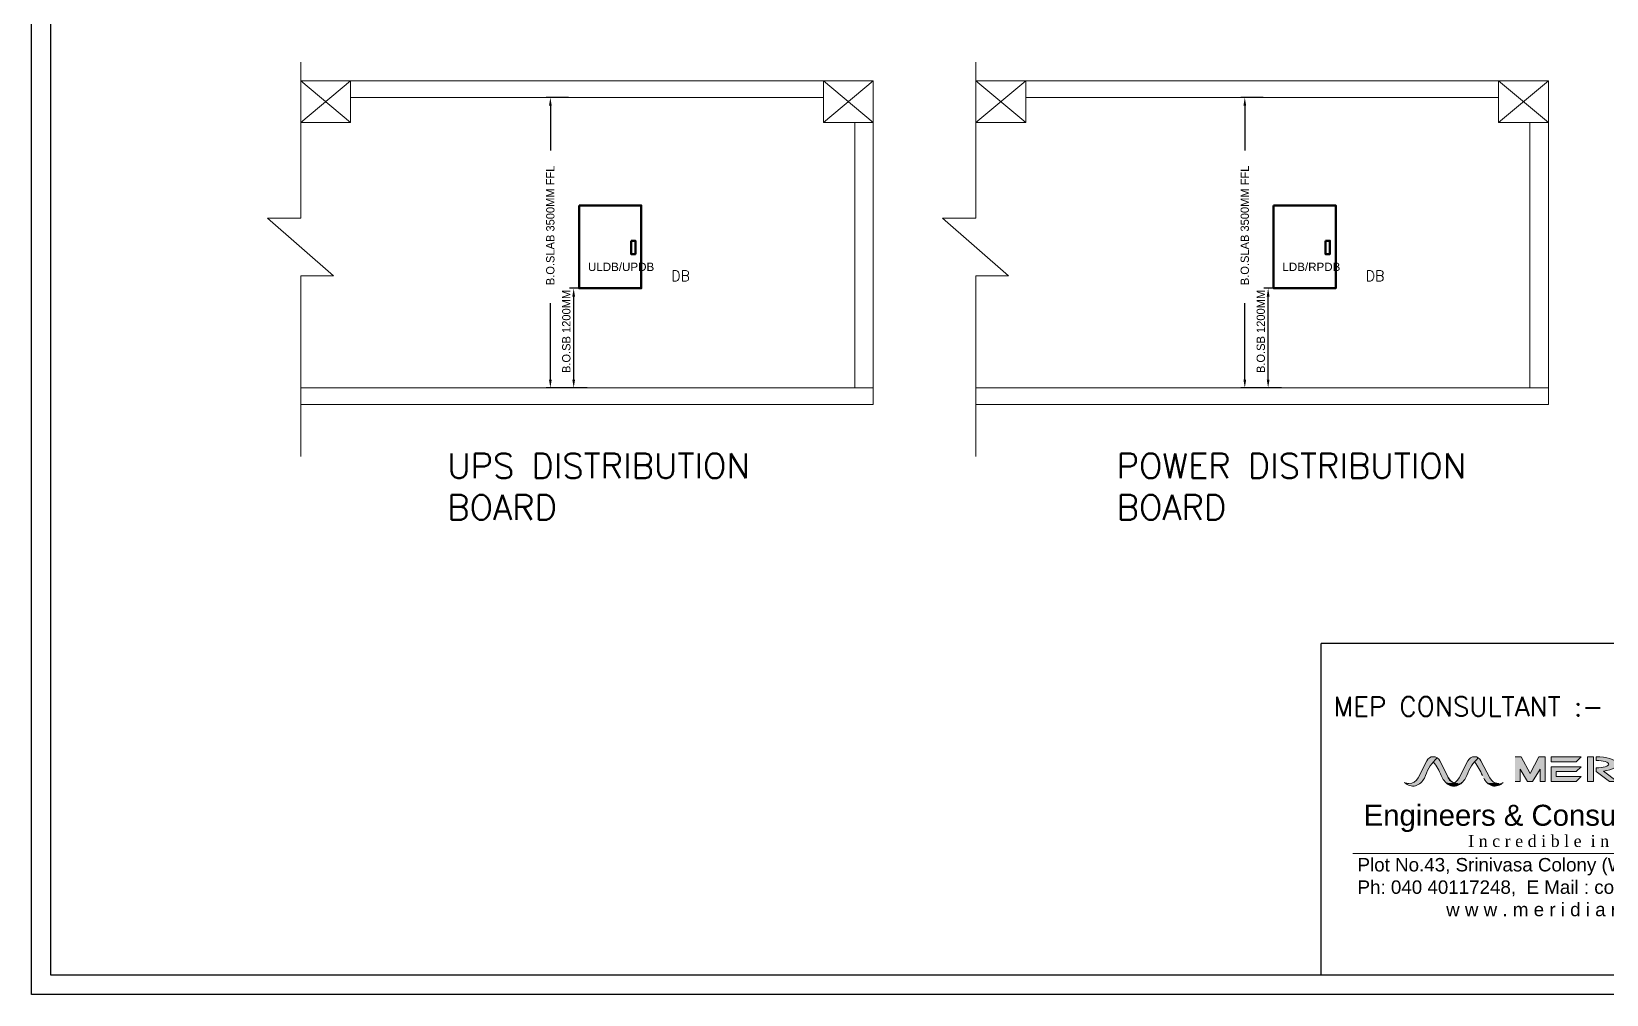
# Model space of a CAD drawing. Header units: millimetres. Extents: x 1327414 to 2124380, y -346496 to -91575.
# Drawn here: x 1461585 to 1480584, y -266962 to -255351 of the extents above; entities that cross this region are included whole.
import ezdxf

# ---------------------------------------------------------------- set-up
doc = ezdxf.new("R2010")
doc.units = ezdxf.units.MM
doc.header["$LTSCALE"] = 600
doc.header["$MEASUREMENT"] = 0
doc.header["$PDMODE"] = 35
doc.linetypes.add('Hidden 2mm', pattern=[3, 2, -0.9999999999999999])
for name, color, linetype, lineweight in [('AHU-N Ducting', 30, 'Continuous', 0), ('DIM', 7, 'Continuous', 0), ('ELE-CONDUIT', 5, 'Continuous', 30), ('ELE. DB', 1, 'Continuous', 9), ('ELE.DB', 1, 'Continuous', 20), ('FURNITURE WALL', 8, 'Continuous', 0), ('MEP_HVAC_RA_DUCT', 1, 'Continuous', 9)]:
    doc.layers.add(name, color=color, linetype=linetype, lineweight=lineweight)
doc.layers.add('TEXT', color=6, linetype='Continuous')
doc.styles.add('ARIAL', font='')
doc.styles.add('Century', font='')
doc.styles.add('IRFAN', font='romans.shx')
doc.styles.get("Standard").update_dxf_attribs({"font": ''})
doc.styles.get('ARIAL').set_extended_font_data('Arial')
doc.styles.get('Century').set_extended_font_data('Century Gothic')
doc.styles.get('Standard').set_extended_font_data('Stylus BT')
doc.dimstyles.new('AR-BRICK WORK', dxfattribs={"dimscale": 100, "dimtxt": 1, "dimasz": 1, "dimexe": 0.5, "dimexo": 0, "dimgap": 0.25, "dimtad": 0, "dimdec": 0, "dimzin": 1, "dimdsep": 46, "dimtxsty": 'Century', "dimblk": 'OBLIQUE', "dimcen": 0, "dimdle": 1, "dimclrd": 8, "dimclre": 8, "dimclrt": 4, "dimadec": 0, "dimazin": 0, "dimtfac": 1, "dimtdec": 0, "dimtofl": 0, "dimtmove": 1, "dimatfit": 3, "dimldrblk": 'ARCHTICK', "dimfxl": 1, "dimtolj": 1, "dimtzin": 1, "dimarcsym": 2})

# ---------------------------------------------------------------- blocks, each defined once
blk = doc.blocks.new('RTT')
at = {"layer": 'ELE-CONDUIT', "color": 1, "lineweight": 50, "ltscale": 10}
for points in [[(-272.3738661855459, 999.9999999999999), (477.9196217751227, 999.9999999999999), (477.9196217751227, 0), (-272.3738661855459, 0)], [(354.5643586222536, 572.5217439780663), (408.1402674072837, 572.5217439780663), (408.1402674072837, 411.5762293693079), (354.5643586222536, 411.5762293693079)]]:
    blk.add_lwpolyline(points, close=True, dxfattribs=at)
blk = doc.blocks.new('*D91')
at = {"layer": 'Defpoints', "color": 0, "transparency": 16777216}
for p in [(1476502.350261183, -258447.4086027519), (1476736.89355001, -258447.4086027519), (1476664.421905959, -259647.408602751)]:
    blk.add_point(p, dxfattribs=at)
at = {"layer": 'DIM', "color": 8, "lineweight": -2, "ltscale": 10, "transparency": 16777216}
for p, q in [((1476736.89355001, -258447.4086027519), (1476452.350261183, -258447.4086027519)), ((1476502.350261183, -259547.408602751), (1476502.350261183, -258547.4086027519)), ((1476664.421905959, -259647.408602751), (1476452.350261183, -259647.408602751))]:
    blk.add_line(p, q, dxfattribs=at)
at = {"layer": 'DIM', "color": 8, "transparency": 16777216}
for points in [[(1476519.01692785, -258547.4086027519), (1476485.683594516, -258547.4086027519), (1476502.350261183, -258447.4086027519)], [(1476485.683594516, -259547.408602751), (1476519.01692785, -259547.408602751), (1476502.350261183, -259647.408602751)]]:
    blk.add_solid(points, dxfattribs=at)
at = {"layer": 'DIM', "color": 7, "lineweight": 50, "transparency": 16777216, "insert": (1476414.057182682, -258967.646834565), "char_height": 100, "attachment_point": 5, "rotation": 90}
blk.add_mtext('\\A1;\\A1;B.O.SB 1200MM', dxfattribs=at)
blk = doc.blocks.new('_ArchTick')
at = {"color": 0, "linetype": 'ByBlock', "const_width": 0.15}
blk.add_lwpolyline([(-0.5, -0.5), (0.5, 0.5)], dxfattribs=at)
blk = doc.blocks.new('*D92')
at = {"layer": 'Defpoints', "color": 0, "transparency": 16777216}
for p in [(1476220.992203759, -256147.408602751), (1476440.903597119, -256147.408602751), (1476594.451653531, -259647.408602751)]:
    blk.add_point(p, dxfattribs=at)
at = {"layer": 'DIM', "color": 8, "lineweight": -2, "ltscale": 10, "transparency": 16777216}
for p, q in [((1476440.903597119, -256147.408602751), (1476170.992203759, -256147.408602751)), ((1476220.992203759, -256247.408602751), (1476220.992203759, -256787.3509617981)), ((1476220.992203759, -259547.408602751), (1476220.992203759, -258627.8271522743)), ((1476594.451653531, -259647.408602751), (1476170.992203759, -259647.408602751))]:
    blk.add_line(p, q, dxfattribs=at)
at = {"layer": 'DIM', "color": 8, "transparency": 16777216}
for points in [[(1476237.658870426, -256247.408602751), (1476204.325537092, -256247.408602751), (1476220.992203759, -256147.408602751)], [(1476204.325537092, -259547.408602751), (1476237.658870426, -259547.408602751), (1476220.992203759, -259647.408602751)]]:
    blk.add_solid(points, dxfattribs=at)
at = {"layer": 'DIM', "color": 7, "lineweight": 50, "transparency": 16777216, "insert": (1476220.992203759, -257707.5890570361), "char_height": 100, "attachment_point": 5, "rotation": 90}
blk.add_mtext('\\A1;\\A1; B.O.SLAB 3500MM FFL', dxfattribs=at)
blk = doc.blocks.new('*D97')
at = {"layer": 'Defpoints', "color": 0, "transparency": 16777216}
for p in [(1468125.162387734, -258447.4086027519), (1468359.705676561, -258447.4086027519), (1468287.234032509, -259647.408602751)]:
    blk.add_point(p, dxfattribs=at)
at = {"layer": 'DIM', "color": 8, "lineweight": -2, "ltscale": 10, "transparency": 16777216}
for p, q in [((1468359.705676561, -258447.4086027519), (1468075.162387734, -258447.4086027519)), ((1468125.162387734, -259547.408602751), (1468125.162387734, -258547.4086027519)), ((1468287.234032509, -259647.408602751), (1468075.162387734, -259647.408602751))]:
    blk.add_line(p, q, dxfattribs=at)
at = {"layer": 'DIM', "color": 8, "transparency": 16777216}
for points in [[(1468141.8290544, -258547.4086027519), (1468108.495721067, -258547.4086027519), (1468125.162387734, -258447.4086027519)], [(1468108.495721067, -259547.408602751), (1468141.8290544, -259547.408602751), (1468125.162387734, -259647.408602751)]]:
    blk.add_solid(points, dxfattribs=at)
at = {"layer": 'DIM', "color": 7, "lineweight": 50, "transparency": 16777216, "insert": (1468036.869309233, -258967.646834565), "char_height": 100, "attachment_point": 5, "rotation": 90}
blk.add_mtext('\\A1;\\A1;B.O.SB 1200MM', dxfattribs=at)
blk = doc.blocks.new('*D98')
at = {"layer": 'Defpoints', "color": 0, "transparency": 16777216}
for p in [(1467843.804330309, -256147.408602751), (1468063.71572367, -256147.408602751), (1468217.263780081, -259647.408602751)]:
    blk.add_point(p, dxfattribs=at)
at = {"layer": 'DIM', "color": 8, "lineweight": -2, "ltscale": 10, "transparency": 16777216}
for p, q in [((1468063.71572367, -256147.408602751), (1467793.804330309, -256147.408602751)), ((1467843.804330309, -256247.408602751), (1467843.804330309, -256787.3509617981)), ((1467843.804330309, -259547.408602751), (1467843.804330309, -258627.8271522743)), ((1468217.263780081, -259647.408602751), (1467793.804330309, -259647.408602751))]:
    blk.add_line(p, q, dxfattribs=at)
at = {"layer": 'DIM', "color": 8, "transparency": 16777216}
for points in [[(1467860.470996976, -256247.408602751), (1467827.137663642, -256247.408602751), (1467843.804330309, -256147.408602751)], [(1467827.137663642, -259547.408602751), (1467860.470996976, -259547.408602751), (1467843.804330309, -259647.408602751)]]:
    blk.add_solid(points, dxfattribs=at)
at = {"layer": 'DIM', "color": 7, "lineweight": 50, "transparency": 16777216, "insert": (1467843.804330309, -257707.5890570361), "char_height": 100, "attachment_point": 5, "rotation": 90}
blk.add_mtext('\\A1;\\A1; B.O.SLAB 3500MM FFL', dxfattribs=at)
blk = doc.blocks.new('FERE')
at = {"layer": 'ELE.DB', "color": 3, "lineweight": 50, "ltscale": 10}
for points in [[(-375.1467440207489, 499.999999945634), (375.1467439397238, 499.999999945634), (375.1467439397238, -500.000000054366), (-375.1467440207489, -500.000000054366)], [(251.7914807870984, 72.5217439236585), (305.367389571853, 72.5217439236585), (305.367389571853, -88.42377068509813), (251.7914807870984, -88.42377068509813)]]:
    blk.add_lwpolyline(points, close=True, dxfattribs=at)
blk = doc.blocks.new('MECS')
at = {"layer": 'AHU-N Ducting', "lineweight": 0}
for color, points in [(160, [(0.5134121462452396, 0.9090535810691411, -0.2553419212210949), (0.5145768996701445, 0.912287291370199, -0.04684726477479713), (0.5216573496010881, 0.9294547023055619, -0.0266540477767965), (0.5336342063745128, 0.9523017867876555, -0.06718534236503344), (0.5556565003610188, 0.9834757225398514, -0.02764109542233903), (0.5738745622465666, 1.003062886091293), (0.5766256133007953, 1.006020680794153, 0.1721363590096927), (0.5505140324168423, 1.011612092831704, 0.2473140975325899), (0.5199152673609156, 0.990002997602848), (0.4721895616269332, 0.8959762340672447, -0.01800133279282137), (0.4702329186293511, 0.8924425501871536, -0.0319182612438929), (0.4661593275680615, 0.8865579408482758, -0.1070633264031905), (0.4578792062891825, 0.878103115775042, -0.06872213656597184), (0.4448145115283366, 0.8700396566532579, -0.1100815216467921), (0.4328884929311516, 0.8662964673627914, -0.04816773781383483), (0.4221518354338086, 0.8652597410154012, -0.2553419212163173), (0.4220358712937212, 0.8652596211915509, -0.1055217205860978), (0.4103804133107057, 0.8664834367568037, -0.05287384099970888), (0.3991274403419439, 0.8701487347559893, 0.0505486080439634), (0.4093426809361326, 0.8618595423592463, 0.1587901785350478), (0.4483361824497781, 0.8512470793146013, 0.02557253404743324), (0.4549705379184891, 0.8519151542827459, 0.05690113489080228), (0.4703863626932994, 0.8580222609840502, 0.0761280745923816), (0.4928284065502248, 0.8754018488679505, 0.05635508372328828), (0.5070302214118503, 0.8948318576810209)]), (150, [(0.5738745622465666, 1.003062886091293), (0.5556565003610187, 0.9834757225398514, -0.08871706839119002), (0.5985678696283647, 0.909053581069051), (0.606061486380822, 0.89483185768066, 0.0908047400681293), (0.6258840872999482, 0.8691652436534564, 0.09462166198594976), (0.6465687088664405, 0.8652597410154012, 0.09762620718751994), (0.6678649370783271, 0.8694578930597028, -0.1798615287096684), (0.6391234390957357, 0.8959762340672447), (0.5913977333575124, 0.9900029976114197, 0.1368225701357631), (0.5768519750966854, 1.005880687949675, 0.004232813224578386)]), (160, [(0.7385117872205167, 0.909053581069051, -0.2553419212210942), (0.7396765406437975, 0.9122872913701989, -0.04684726481615809), (0.7467569905745608, 0.9294547023055619, -0.02665404768153145), (0.7587338473479852, 0.9523017867876555, -0.06718534234561138), (0.7807561413347619, 0.9834757225398514, -0.02764109536567368), (0.7989742032197685, 1.003062886091293), (0.8017252542742679, 1.006020680794153, 0.1721363590409367), (0.7756136733902246, 1.011612092831704, 0.2473140974765855), (0.745014908334659, 0.990002997602848), (0.6972892026003155, 0.8959762340672448, -0.01800133322272931), (0.6953325596030944, 0.8924425501871536, -0.03191826041987842), (0.6912589685412633, 0.8865579408482758, -0.1070633264490754), (0.682978847262655, 0.878103115775042, -0.06872213649296112), (0.6699141525020799, 0.8700396566532579, -0.1100815216296278), (0.6579881339048046, 0.8662964673627914, -0.04816773779806645), (0.6472514764075519, 0.8652597410154012, -0.255341921221943), (0.6471355122674645, 0.8652596211915509, -0.1055217205828272), (0.6354800542840878, 0.8664834367568037, -0.05287384108011227), (0.6242270813156874, 0.8701487347559893, 0.05054860803605642), (0.6344423219093345, 0.8618595423592463, 0.1587901785338139), (0.6734358234232507, 0.8512470793146013, 0.02557253404859524), (0.6800701788916007, 0.8519151542827459, 0.05690113471568396), (0.6954860036670426, 0.8580222609840502, 0.07612807450989625), (0.717928047523968, 0.8754018488679502, 0.05635508364209714), (0.7321298623846912, 0.8948318576810209)]), (150, [(0.7989742032197685, 1.003062886091293), (0.7807561413347619, 0.9834757225398514, -0.08282162458354507), (0.824217065318585, 0.9090771159288699), (0.8311611273545652, 0.89483185768066, 0.09080474013754147), (0.8509837282734207, 0.8691652436534564, 0.09462166197700475), (0.8716683498401837, 0.8652597410154012, 0.09762620721910173), (0.892964578051529, 0.8694578930597028, -0.1798615287170576), (0.8642230800689376, 0.8959762340672447), (0.8164973743309851, 0.9900029976114196, 0.1368225702393618), (0.8019516160670905, 1.005880687950846, 0.004232813225302674)]), (1, [(1.030236444528139, 0.9438043992806316), (1.071119814834754, 0.8756654487700585), (1.098384609470751, 0.8756654487700585), (1.139267979777095, 0.9438043992806316), (1.139267979777095, 0.8756654487700585), (1.166523559981414, 0.8756654487700585), (1.166523559981414, 1.011943349791295), (1.132454084726353, 1.011943349791295), (1.085966086906956, 0.9199812081284943), (1.037050339579422, 1.011943349791295), (1.002980864324091, 1.011943349791295), (1.002980864324091, 0.8756654487700585), (1.030236444528139, 0.8756654487700585)]), (251, [(1.200593035236746, 1.011943349791295), (1.200593035236746, 0.9846877695869755), (1.336870936257982, 0.9846877695869755), (1.364126516462392, 1.011943349791295)]), (251, [(1.200593035236746, 0.9574321893827462), (1.200593035236746, 0.8756654487700585), (1.336870936257982, 0.8756654487700585), (1.364126516462392, 0.9029210289742877), (1.227848615441156, 0.9029210289742877), (1.227848615441156, 0.930176609178517), (1.336870936257982, 0.930176609178517), (1.364126516462392, 0.9574321893827462)]), (251, [(1.398195991717182, 0.8756654487700585), (1.432265466973055, 0.8756654487700585), (1.432265466973055, 1.011943349791295), (1.398195991717182, 1.011943349791295)]), (251, [(1.629868423453673, 1.011943349791295), (1.59579894819807, 1.011943349791295), (1.59579894819807, 0.8756654487700585), (1.629868423453673, 0.8756654487700585)]), (251, [(1.895610330445043, 1.011943349791295), (1.861540855189982, 1.011943349791295), (1.861540855189982, 0.8756654487700585), (1.895610330445043, 0.8756654487700585)]), (251, [(2.011446546313153, 0.99036134481426), (2.063858128663246, 0.8756654487700585), (2.093213286926021, 0.8756654487700585), (2.038702126517292, 1.011943349791295), (1.984190966108743, 1.011943349791295), (1.955601567173546, 0.9404698524534832), (1.988648066588688, 0.9404698524534832)]), (251, [(2.161352237436324, 0.9589543396937112), (2.243118978049192, 0.8756654487700585), (2.290816243406638, 0.8756654487700585), (2.290816243406638, 1.011943349791295), (2.256746768151036, 1.011943349791295), (2.256746768151036, 0.9240548263224531), (2.168166132487245, 1.011943349791295), (2.127282762180992, 1.011943349791295), (2.127282762180992, 0.8756654487700585), (2.161352237436324, 0.8756654487700585)]), (160, [(0.6891611652876872, 0.8652597410154012, -0.0976262072296877), (0.6678649370783271, 0.869457893059793, -0.09762620719819055), (0.6465687088664405, 0.8652597410154012, -0.09462166198179565), (0.6258840872999482, 0.8691652436534564, 0.08724935658190835), (0.6523345167657667, 0.8526558393570214, 0.254459848768571), (0.7121855603806347, 0.8701487347559893, -0.1060441435256518)]), (150, [(0.9142608062611598, 0.8652597410154012, -0.09762620721835909), (0.892964578051529, 0.8694578930597028, -0.09762620723901515), (0.8716683498401837, 0.8652597410154012, -0.09462166196312137), (0.85098372827315, 0.8691652436534564, 0.08724935651290076), (0.8774341577386077, 0.8526558393570214, 0.2544598487684749), (0.9372852013538366, 0.8701487347559893, -0.1060441435228862)]), (251, [(2.011446546313153, 0.9132142722493442), (2.027431130986065, 0.9404698524534832), (1.94330759580249, 0.9404698524534832), (1.929679805700646, 0.9132142722493442)]), (251, [(1.976193322036766, 0.9132142722493442), (1.944699335091728, 0.9132142722493442), (1.929679805700646, 0.8756654487700585), (1.95903496396306, 0.8756654487699682)])]:
    blk.add_hatch(color=color, dxfattribs=at).paths.add_polyline_path(points)
h = blk.add_hatch(color=251, dxfattribs=at)
edge = h.paths.add_edge_path()
edge.add_ellipse((1.445893257074899, 0.9710599794848609), major_axis=(-0.1158362158680351, 0), ratio=0.3529411764705883, start_angle=110.1798157566864, end_angle=270)
edge.add_line((1.445893257074899, 1.011943349791295), (1.445893257074899, 0.9915016646380779))
edge.add_ellipse((1.445893257074899, 0.9710599794848609), major_axis=(-0.07012065025681041, 0), ratio=0.2915216142222994, start_angle=90, end_angle=270, ccw=False)
edge.add_line((1.445893257074899, 0.9506182943317341), (1.445893257074899, 0.930176609178517))
edge.add_line((1.445893257074899, 0.930176609178517), (1.518865497210324, 0.8756654487699682))
edge.add_line((1.518865497210324, 0.8756654487700585), (1.561729472942829, 0.8756654487700585))
edge.add_line((1.561729472943099, 0.8756654487700585), (1.485852994268342, 0.9326862509446157))
h = blk.add_hatch(color=251, dxfattribs=at)
h.paths.add_polyline_path([(1.663937898709004, 0.8756654487700585), (1.759332429423987, 0.8756654487700586, 1.000000000016551), (1.759332429423987, 1.011943349791295), (1.663937898709004, 1.011943349791295)])
h.paths.add_polyline_path([(1.698007373964065, 0.9846877695869755), (1.751107687934599, 0.9846877695869753, -0.9999999999691073), (1.751107687934599, 0.9029210289742877), (1.698007373964065, 0.9029210289742877)], flags=16)
at = {"layer": 'AHU-N Ducting', "color": 160, "lineweight": 0}
for p, q in [((0.4721895616269332, 0.8959762340671544, -0.004746985392664118), (0.5199152673651564, 0.9900029976114196, -0.004746985392664118)), ((0.6972892026003155, 0.8959762340671544, -0.004746985392664118), (0.7450149083391703, 0.9900029976114196, -0.004746985392664118)), ((0.5070302214118503, 0.8948318576810209, -0.004746985392664118), (0.5134121462455102, 0.909053581069051, -0.004746985392664118)), ((0.7321298623846912, 0.8948318576810209, -0.004746985392664118), (0.7385117872186219, 0.909053581069051, -0.004746985392664118))]:
    blk.add_line(p, q, dxfattribs=at)
at = {"layer": 'AHU-N Ducting', "color": 150, "lineweight": 0}
for p, q in [((0.6391234390957357, 0.8959762340671544, -0.004746985392664118), (0.5913977333575124, 0.9900029976114196, -0.004746985392664118)), ((0.8642230800689376, 0.8959762340671544, -0.004746985392664118), (0.8164973743309851, 0.9900029976114196, -0.004746985392664118)), ((0.6060614863808219, 0.8948318576810209, -0.004746985392664118), (0.5985678696283647, 0.909053581069051, -0.004746985392664118))]:
    blk.add_line(p, q, dxfattribs=at)
at = {"layer": 'AHU-N Ducting', "color": 1, "lineweight": 0}
for p, q in [((1.002980864324091, 1.011943349791205, -0.004746985392664118), (1.037050339579422, 1.011943349791205, -0.004746985392664118)), ((1.037050339579422, 1.011943349791205, -0.004746985392664118), (1.085966086906956, 0.919981208128404, -0.004746985392664118)), ((1.132454084726353, 1.011943349791205, -0.004746985392664118), (1.085966086906956, 0.919981208128404, -0.004746985392664118)), ((1.166523559981414, 1.011943349791205, -0.004746985392664118), (1.132454084726353, 1.011943349791205, -0.004746985392664118)), ((1.134267582426063, 1.011943349791205, -0.004746985392664118), (1.161523162629841, 1.011943349791205, -0.004746985392664118)), ((1.166523559981414, 0.8756654487700585, -0.004746985392664118), (1.166523559981414, 1.011943349791205, -0.004746985392664118)), ((1.030236444528139, 0.8756654487700585, -0.004746985392664118), (1.002980864324091, 0.8756654487700585, -0.004746985392664118)), ((1.030236444528139, 0.9438043992806316, -0.004746985392664118), (1.071119814834754, 0.8756654487700585, -0.004746985392664118)), ((1.030236444528139, 0.8756654487700585, -0.004746985392664118), (1.030236444528139, 0.9438043992806316, -0.004746985392664118)), ((1.030236444528139, 0.8756654487700585, -0.004746985392664118), (1.030236444528139, 0.9438043992806316, -0.004746985392664118)), ((1.071119814834754, 0.8756654487700585, -0.004746985392664118), (1.098384609470751, 0.8756654487700585, -0.004746985392664118)), ((1.139267979777095, 0.9438043992806316, -0.004746985392664118), (1.098384609470751, 0.8756654487700585, -0.004746985392664118)), ((1.139267979777095, 0.8756654487700585, -0.004746985392664118), (1.139267979777095, 0.9438043992806316, -0.004746985392664118)), ((1.139267979777095, 0.8756654487700585, -0.004746985392664118), (1.139267979777095, 0.9438043992806316, -0.004746985392664118)), ((1.139267979777095, 0.8756654487700585, -0.004746985392664118), (1.166523559981414, 0.8756654487700585, -0.004746985392664118))]:
    blk.add_line(p, q, dxfattribs=at)
at = {"layer": 'AHU-N Ducting', "color": 251, "lineweight": 0}
for p, q in [((1.200593035236746, 1.011943349791205, -0.004746985392664118), (1.364126516462392, 1.011943349791205, -0.004746985392664118)), ((1.200593035236746, 0.9846877695869755, -0.004746985392664118), (1.200593035236746, 1.011943349791205, -0.004746985392664118)), ((1.200593035236746, 0.9846877695869755, -0.004746985392664118), (1.336870936257982, 0.9846877695869755, -0.004746985392664118)), ((1.200593035236746, 0.9574321893827462, -0.004746985392664118), (1.364126516462392, 0.9574321893827462, -0.004746985392664118)), ((1.200593035236746, 0.8756654487700585, -0.004746985392664118), (1.200593035236746, 0.9574321893827462, -0.004746985392664118)), ((1.336870936257982, 0.9846877695869755, -0.004746985392664118), (1.364126516462392, 1.011943349791205, -0.004746985392664118)), ((1.336870936257982, 0.930176609178517, -0.004746985392664118), (1.364126516462392, 0.9574321893827462, -0.004746985392664118)), ((1.398195991717182, 1.011943349791205, -0.004746985392664118), (1.432265466973055, 1.011943349791205, -0.004746985392664118)), ((1.398195991717182, 1.011943349791205, -0.004746985392664118), (1.398195991717182, 0.8756654487700585, -0.004746985392664118)), ((1.432265466973055, 1.011943349791205, -0.004746985392664118), (1.432265466973055, 0.8756654487700585, -0.004746985392664118)), ((1.445893257074899, 1.011943349791205, -0.004746985392664118), (1.445893257074899, 0.9915016646380779, -0.004746985392664118)), ((1.445893257074899, 0.930176609178517, -0.004746985392664118), (1.445893257074899, 0.9506182943317341, -0.004746985392664118)), ((1.59579894819807, 1.011943349791205, -0.004746985392664118), (1.629868423453673, 1.011943349791205, -0.004746985392664118)), ((1.59579894819807, 0.8756654487700585, -0.004746985392664118), (1.59579894819807, 1.011943349791205, -0.004746985392664118)), ((1.629868423453673, 1.011943349791205, -0.004746985392664118), (1.629868423453673, 0.8756654487700585, -0.004746985392664118)), ((1.663937898709004, 1.011943349791205, -0.004746985392664118), (1.759332429423987, 1.011943349791205, -0.004746985392664118)), ((1.663937898709004, 1.011943349791205, -0.004746985392664118), (1.663937898709004, 0.8756654487700585, -0.004746985392664118)), ((1.698007373964065, 0.9846877695869755, -0.004746985392664118), (1.751107687934599, 0.9846877695869755, -0.004746985392664118)), ((1.698007373964065, 0.9846877695869755, -0.004746985392664118), (1.698007373964065, 0.9029210289742877, -0.004746985392664118)), ((1.861540855189982, 1.011943349791205, -0.004746985392664118), (1.895610330445043, 1.011943349791205, -0.004746985392664118)), ((1.861540855189982, 0.8756654487700585, -0.004746985392664118), (1.861540855189982, 1.011943349791205, -0.004746985392664118)), ((1.895610330445043, 1.011943349791205, -0.004746985392664118), (1.895610330445043, 0.8756654487700585, -0.004746985392664118)), ((1.955601567173546, 0.9404698524534832, -0.004746985392664118), (1.984190966108743, 1.011943349791205, -0.004746985392664118)), ((1.984190966108743, 1.011943349791205, -0.004746985392664118), (2.038702126517292, 1.011943349791205, -0.004746985392664118)), ((1.988648066588688, 0.9404698524534832, -0.004746985392664118), (2.011446546313153, 0.9903613448141697, -0.004746985392664118)), ((2.063858128663246, 0.8756654487700585, -0.004746985392664118), (2.011446546313153, 0.9903613448141697, -0.004746985392664118)), ((2.093213286926021, 0.8756654487700585, -0.004746985392664118), (2.038702126517292, 1.011943349791205, -0.004746985392664118)), ((2.127282762180992, 1.011943349791205, -0.004746985392664118), (2.168166132487245, 1.011943349791205, -0.004746985392664118)), ((2.127282762180992, 0.8756654487700585, -0.004746985392664118), (2.127282762180992, 1.011943349791205, -0.004746985392664118)), ((2.243118978049192, 0.8756654487700585, -0.004746985392664118), (2.161352237436324, 0.9589543396937112, -0.004746985392664118)), ((2.161352237436324, 0.8756654487700585, -0.004746985392664118), (2.161352237436324, 0.9589543396937112, -0.004746985392664118)), ((2.168166132487245, 1.011943349791205, -0.004746985392664118), (2.256746768151036, 0.9240548263223628, -0.004746985392664118)), ((2.256746768151036, 0.9240548263223628, -0.004746985392664118), (2.256746768151036, 1.011943349791205, -0.004746985392664118)), ((1.200593035236746, 0.8756654487700585, -0.004746985392664118), (1.336870936257982, 0.8756654487700585, -0.004746985392664118)), ((1.227848615441156, 0.930176609178517, -0.004746985392664118), (1.336870936257982, 0.930176609178517, -0.004746985392664118)), ((1.227848615441156, 0.9029210289742877, -0.004746985392664118), (1.227848615441156, 0.930176609178517, -0.004746985392664118)), ((1.227848615441156, 0.9029210289742877, -0.004746985392664118), (1.364126516462392, 0.9029210289742877, -0.004746985392664118)), ((1.336870936257982, 0.8756654487700585, -0.004746985392664118), (1.364126516462392, 0.9029210289742877, -0.004746985392664118)), ((1.398195991717182, 0.8756654487700585, -0.004746985392664118), (1.432265466973055, 0.8756654487700585, -0.004746985392664118)), ((1.445893257074899, 0.930176609178517, -0.004746985392664118), (1.518865497210324, 0.8756654487700585, -0.004746985392664118)), ((1.485852994268342, 0.9326862509445254, -0.004746985392664118), (1.561729472943099, 0.8756654487700585, -0.004746985392664118)), ((1.518865497210324, 0.8756654487700585, -0.004746985392664118), (1.561729472943099, 0.8756654487700585, -0.004746985392664118)), ((1.59579894819807, 0.8756654487700585, -0.004746985392664118), (1.629868423453673, 0.8756654487700585, -0.004746985392664118)), ((1.663937898709004, 0.8756654487700585, -0.004746985392664118), (1.759332429423987, 0.8756654487700585, -0.004746985392664118)), ((1.698007373964065, 0.9029210289742877, -0.004746985392664118), (1.751107687934599, 0.9029210289742877, -0.004746985392664118)), ((1.861540855189982, 0.8756654487700585, -0.004746985392664118), (1.895610330445043, 0.8756654487700585, -0.004746985392664118)), ((1.929679805700646, 0.913214272249254, -0.004746985392664118), (1.94330759580249, 0.9404698524534832, -0.004746985392664118)), ((2.011446546313153, 0.913214272249254, -0.004746985392664118), (1.929679805700646, 0.913214272249254, -0.004746985392664118)), ((1.929679805700646, 0.8756654487700585, -0.004746985392664118), (1.944699335091728, 0.913214272249254, -0.004746985392664118)), ((1.95903496396306, 0.8756654487700585, -0.004746985392664118), (1.929679805700646, 0.8756654487700585, -0.004746985392664118)), ((2.027431130986065, 0.9404698524534832, -0.004746985392664118), (1.94330759580249, 0.9404698524534832, -0.004746985392664118)), ((1.95903496396306, 0.8756654487700585, -0.004746985392664118), (1.976193322036766, 0.913214272249254, -0.004746985392664118)), ((2.027431130986065, 0.9404698524534832, -0.004746985392664118), (2.011446546313153, 0.913214272249254, -0.004746985392664118)), ((2.063858128663246, 0.8756654487700585, -0.004746985392664118), (2.093213286926021, 0.8756654487700585, -0.004746985392664118)), ((2.127282762180992, 0.8756654487700585, -0.004746985392664118), (2.161352237436324, 0.8756654487700585, -0.004746985392664118))]:
    blk.add_line(p, q, dxfattribs=at)
at = {"layer": 'AHU-N Ducting', "color": 251, "lineweight": 0, "ltscale": 0.85}
blk.add_line((0.1165964656020151, 0.4833313661174543, -0.006142948281450891), (2.68551955399356, 0.4833313661174543, -0.006142948281450891), dxfattribs=at)
at = {"layer": 'AHU-N Ducting', "color": 160, "lineweight": 0}
for centre, radius, start, end in [((0.7417863587136924, 0.8286218616061071, -0.004746985392664118), 0.2421240227987888, 132.9373247437187, 160.5981108453346), ((0.5556565003610187, 0.9718616141967287, -0.004746985392664118), 0.04008173559447583, 90, 153.0887549731676), ((0.5556565003610187, 0.9718616141967287, -0.004746985392664118), 0.04008173559447583, 26.91124502665905, 90), ((0.9668859996868943, 0.8286218616061071, -0.004746985392664118), 0.2421240227987888, 132.9373247436885, 160.5981108453417), ((0.7807561413347619, 0.9718616141967287, -0.004746985392664118), 0.04008173559447583, 90, 153.0887549740909), ((0.7807561413347619, 0.9718616141967287, -0.004746985392664118), 0.04008173559447583, 26.9112450267741, 90), ((0.4451264544360147, 0.9163969157858594, -0.004746985392664118), 0.06522885516514892, 225.1547600332335, 282.2607170516237), ((0.4220358712937212, 0.9213740510237451, -0.004746985392664118), 0.05611442983226616, 245.9053689520779, 270.1184055559717), ((0.4221518354329064, 0.9213741708475954, -0.004746985392664118), 0.05611442983226616, 270, 333.0887549734891), ((0.4248646360879693, 0.9399832544318715, -0.004746985392664118), 0.0937541041238935, 291.3377566141106, 331.210451532663), ((0.6860544255190815, 0.9361233508373039, -0.004746985392664118), 0.09002142922125515, 207.3022954123794, 248.0018617736689), ((0.670226095409397, 0.9163969157858594, -0.004746985392664118), 0.06522885516514892, 225.1547600329532, 282.2607170509705), ((0.6471355122674645, 0.9213740510237451, -0.004746985392664118), 0.05611442983226616, 245.9053689516664, 270.1184055552347), ((0.6472514764061083, 0.9213741708475954, -0.004746985392664118), 0.05611442983226616, 270, 333.0887549734892), ((0.6661865462871954, 0.9163969157858594, -0.004746985392664118), 0.06522885516514892, 257.8079966377897, 314.8452399662061), ((0.6890452011507577, 0.9213740510237451, -0.004746985392664118), 0.05611442983226616, 245.9053689520779, 270.1184055559717), ((0.6499642770614419, 0.9399832544318715, -0.004746985392664118), 0.0937541041238935, 291.3377566141106, 331.2104515326365)]:
    blk.add_arc(centre, radius, start, end, dxfattribs=at)
at = {"layer": 'AHU-N Ducting', "color": 150, "lineweight": 0}
for centre, radius, start, end in [((0.3690451605166651, 0.8262944286522125, -0.004746985392664118), 0.2439871949649071, 19.82781570482793, 40.10717689340409), ((0.5794150909876963, 0.815966263139685, -0.004746985392664118), 0.2619115070846747, 20.82439840783155, 39.75939779118104), ((0.6464527447271652, 0.9213740510237451, -0.004746985392664118), 0.05611442983226616, 248.4970917656522, 270.1184055559715), ((0.6891611652900331, 0.9252262753390927, -0.004746985392664118), 0.0599665343237634, 206.9112450265108, 270), ((0.6891611652900331, 0.9213741708475954, -0.004746985392664118), 0.05611442983226616, 206.9112450267169, 270), ((0.6891611652900331, 0.9213741708475954, -0.004746985392664118), 0.05611442983226616, 206.9112450267169, 270), ((0.6465687088664405, 0.9213741708475954, -0.004746985392664118), 0.05611442983226616, 270, 292.3036001438938), ((0.9111540664921931, 0.9361233508373039, -0.004746985392664118), 0.09002142922125515, 207.3022954123795, 248.0018617736689), ((0.8715523857009084, 0.9213740510237451, -0.004746985392664118), 0.05611442983226616, 248.4970917649847, 270.1184055553267), ((0.9142608062634155, 0.9213741708475954, -0.004746985392664118), 0.05611442983226616, 206.9112450265108, 270), ((0.8716683498392815, 0.9213741708475954, -0.004746985392664118), 0.05611442983226616, 270, 292.3036001446803), ((0.8912861872601268, 0.9163969157858594, -0.004746985392664118), 0.06522885516514892, 257.7392829491069, 314.8452399670468), ((0.9141448421242304, 0.9213740510237451, -0.004746985392664118), 0.05611442983226616, 245.9053689520778, 270.1184055558794)]:
    blk.add_arc(centre, radius, start, end, dxfattribs=at)
at = {"layer": 'AHU-N Ducting', "color": 251, "lineweight": 0}
for centre, radius in [((1.751107687934599, 0.9438043992806316, -0.004746985392664118), 0.04088337030636534), ((1.759332429423987, 0.9438043992806316, -0.004746985392664118), 0.0681389505106089)]:
    blk.add_arc(centre, radius, 270, 90, dxfattribs=at)
for major_axis, ratio, start_param in [((-0.1158362158680351, 0), 0.3529411764705883, 1.923000554194905), ((-0.07012065025681041, 0), 0.2915216142222994, 1.570796326794897)]:
    blk.add_ellipse((1.445893257074899, 0.9710599794848609, -0.004746985392664118), major_axis=major_axis, ratio=ratio, start_param=start_param, end_param=4.71238898038469, dxfattribs=at)
at = {"layer": 'AHU-N Ducting', "color": 251, "lineweight": 0, "attachment_point": 1, "style": 'ARIAL'}
for s, insert, char_height, width in [('{\\C1;Engineers & Consultancy Services \\P}', (0.1749155116136762, 0.7493232539108021, -0.01458950216844587), 0.11475, 24.25437425909253), ('{\\C252;Plot No.43, Srinivasa Colony (West), Hyderabad 500 038\\PPh: 040 40117248,  E Mail : contact@meridianmep.com\\P                 w w w . m e r i d i a n m e p . c o m }', (0.14136276644183, 0.4583226879356062, -0.006142948281450891), 0.07344, 2.63264250269352)]:
    blk.add_mtext(s, dxfattribs=dict(at, insert=insert, char_height=char_height, width=width))
at = {"layer": 'AHU-N Ducting', "color": 251, "lineweight": 0, "ltscale": 0.85, "insert": (1.402428089641869, 0.5507002547054753, -0.005528653453305802), "char_height": 0.0651762882177883, "attachment_point": 5, "line_spacing_factor": 0.6, "style": 'ARIAL'}
blk.add_mtext('{\\FBatang|c0;\\C5;I n c r e d i b l e  i n n o v a t i o n\\P}', dxfattribs=at)

msp = doc.modelspace()

# ---------------------------------------------------------------- linework, layer by layer
for p in [(1499049.676096589, -262729.9017967853), (1477143.11111708, -266729.9017967853)]:
    msp.add_line(p, (1477143.11111708, -262729.9017967853))
for points in [[(1499281.508517213, -237873.3637321742), (1499281.508517213, -266961.734217403), (1461584.851090182, -266961.734217403), (1461584.851090182, -237873.3637321742)], [(1499049.676096594, -238105.1961527911), (1499049.676096594, -266729.9017967853), (1461816.6835108, -266729.9017967853), (1461816.6835108, -238105.1961527911)]]:
    msp.add_lwpolyline(points, close=True)
at = {"layer": 'MEP_HVAC_RA_DUCT', "color": 8, "linetype": 'ByBlock'}
for p, q in [((1464834.734032509, -255722.9517105802), (1464834.734032509, -257600.9393195758)), ((1472977.688305114, -255722.9517105802), (1472977.688305114, -257600.9393195758)), ((1464834.734032509, -255947.408602751), (1465434.734032509, -256447.408602751)), ((1464834.734032509, -256447.408602751), (1465434.734032509, -255947.408602751)), ((1471139.734032509, -255947.408602751), (1471739.734032509, -256447.408602751)), ((1471139.734032509, -256447.408602751), (1471739.734032509, -255947.408602751)), ((1472977.688305114, -255947.408602751), (1473577.688305114, -256447.408602751)), ((1472977.688305114, -256447.408602751), (1473577.688305114, -255947.408602751)), ((1479282.688305114, -255947.408602751), (1479882.688305114, -256447.408602751)), ((1479282.688305114, -256447.408602751), (1479882.688305114, -255947.408602751)), ((1471514.734032509, -256447.408602751), (1471514.734032509, -259647.408602751)), ((1471739.734032509, -256447.408602751), (1471739.734032509, -259847.408602751)), ((1479657.688305114, -256447.408602751), (1479657.688305114, -259647.408602751)), ((1479882.688305114, -256447.408602751), (1479882.688305114, -259847.408602751)), ((1464834.734032509, -257600.9393195758), (1464432.630778468, -257600.9393195758)), ((1464432.630778468, -257600.9393195758), (1465228.23597729, -258295.7947349041)), ((1472977.688305114, -257600.9393195758), (1472575.585051073, -257600.9393195758)), ((1472575.585051073, -257600.9393195758), (1473371.190249895, -258295.7947349041)), ((1465228.23597729, -258295.7947349041), (1464834.734032509, -258295.7947349041)), ((1464834.734032509, -258295.7947349041), (1464834.734032509, -260476.0209747226)), ((1473371.190249895, -258295.7947349041), (1472977.688305114, -258295.7947349041)), ((1472977.688305114, -258295.7947349041), (1472977.688305114, -260476.0209747226))]:
    msp.add_line(p, q, dxfattribs=at)
for points in [[(1464834.734032509, -255947.408602751), (1464834.734032509, -256447.408602751), (1465434.734032509, -256447.408602751), (1465434.734032509, -255947.408602751), (1464834.734032509, -255947.408602751)], [(1471369.734032509, -255947.408602751), (1465434.734032509, -255947.4086027536)], [(1471139.734032509, -255947.408602751), (1471139.734032509, -256447.408602751), (1471739.734032509, -256447.408602751), (1471739.734032509, -255947.408602751), (1471139.734032509, -255947.408602751)], [(1472977.688305114, -255947.408602751), (1472977.688305114, -256447.408602751), (1473577.688305114, -256447.408602751), (1473577.688305114, -255947.408602751), (1472977.688305114, -255947.408602751)], [(1479512.688305114, -255947.408602751), (1473577.688305114, -255947.4086027536)], [(1479282.688305114, -255947.408602751), (1479282.688305114, -256447.408602751), (1479882.688305114, -256447.408602751), (1479882.688305114, -255947.408602751), (1479282.688305114, -255947.408602751)], [(1471139.734032509, -256147.408602751), (1465434.734032509, -256147.4086027536)], [(1479282.688305114, -256147.408602751), (1473577.688305114, -256147.4086027536)], [(1471739.734032509, -259647.408602751), (1464834.734032509, -259647.408602751)], [(1479882.688305114, -259647.408602751), (1472977.688305114, -259647.408602751)], [(1471739.734032509, -259847.408602751), (1464834.734032509, -259847.408602751)], [(1479882.688305114, -259847.408602751), (1472977.688305114, -259847.408602751)]]:
    msp.add_lwpolyline(points, dxfattribs=at)

# ---------------------------------------------------------------- block references
at = {"layer": 'ELE. DB', "linetype": 'ByBlock'}
msp.add_blockref('FERE', (1468565.217286962, -257947.4086026966), dxfattribs=at)
at = {"layer": 'ELE. DB', "color": 0}
msp.add_blockref('RTT', (1476839.632282577, -258447.408602751), dxfattribs=at)
at = {"layer": 'FURNITURE WALL', "linetype": 'Hidden 2mm', "xscale": 2206.000027674606, "yscale": 2206.000027674606, "zscale": 2206.000027674606}
msp.add_blockref('MECS', (1477268.783884695, -266327.2341707669, 13.55134407888346), dxfattribs=at)

# ---------------------------------------------------------------- texts
at = {"lineweight": 9, "style": 'IRFAN'}
msp.add_text('MEP CONSULTANT :-', height=231.8189976944591, dxfattribs=at).set_placement((1477290.506706949, -263606.4295133896, 17.86376689828642))
at = {"layer": 'DIM', "lineweight": 50, "ltscale": 10, "char_height": 125, "width": 1230.660808268934, "attachment_point": 1}
for insert in [(1469301.91263876, -258234.7558251837), (1477679.10051221, -258234.7558251837)]:
    msp.add_mtext('{\\Fromans.shx|c228;\\C0;DB}', dxfattribs=dict(at, insert=insert))
at = {"layer": 'TEXT', "lineweight": 50, "ltscale": 10, "attachment_point": 1}
for s, insert, char_height, width in [('{\\fArial|b0|i0|c0|p34;\\C0;ULDB/UPDB}', (1468297.404039494, -258138.7933124743), 100, 405.6059903185815), ('{\\fArial|b0|i0|c0|p34;\\C0;LDB/RPDB}', (1476674.591912943, -258138.7933124743), 100, 405.6059903185815), ('{\\Fromans.shx|c228;\\C0;UPS DISTRIBUTION BOARD}', (1466599.844452225, -260438.1615736254), 300, 4543.000596849713), ('{\\Fromans.shx|c228;\\C0;POWER DISTRIBUTION BOARD}', (1474675.191170905, -260438.1615736254), 300, 5050.057251278777)]:
    msp.add_mtext(s, dxfattribs=dict(at, insert=insert, char_height=char_height, width=width))

# ---------------------------------------------------------------- dimensions: what is measured, and where the dimension line sits
at = {"layer": 'DIM', "lineweight": 50, "ltscale": 10}
for base, p1, p2, text, picture, middle in [((1467843.804330309, -256147.408602751), (1468217.263780081, -259647.408602751), (1468063.71572367, -256147.408602751), '\\A1; B.O.SLAB <>MM FFL', '*D98', (1467843.804330309, -257707.5890570361)), ((1476220.992203759, -256147.408602751), (1476594.451653531, -259647.408602751), (1476440.903597119, -256147.408602751), '\\A1; B.O.SLAB <>MM FFL', '*D92', (1476220.992203759, -257707.5890570361)), ((1468125.162387734, -258447.4086027519), (1468287.234032509, -259647.408602751), (1468359.705676561, -258447.4086027519), '\\A1;B.O.SB <>MM', '*D97', (1468036.869309233, -258967.646834565)), ((1476502.350261183, -258447.4086027519), (1476664.421905959, -259647.408602751), (1476736.89355001, -258447.4086027519), '\\A1;B.O.SB <>MM', '*D91', (1476414.057182682, -258967.646834565))]:
    dim = msp.add_linear_dim(base=base, p1=p1, p2=p2, angle=90, text=text, dimstyle='AR-BRICK WORK', override={"dimtxsty": 'Standard', "dimclrt": 7, "dimldrblk": 'ArchTick', "dimarcsym": 2}, dxfattribs=at)
    dim.commit()
    dim.dimension.update_dxf_attribs({"geometry": picture, "text_midpoint": middle, "dimtype": 160})

doc.saveas('drawing.dxf')
